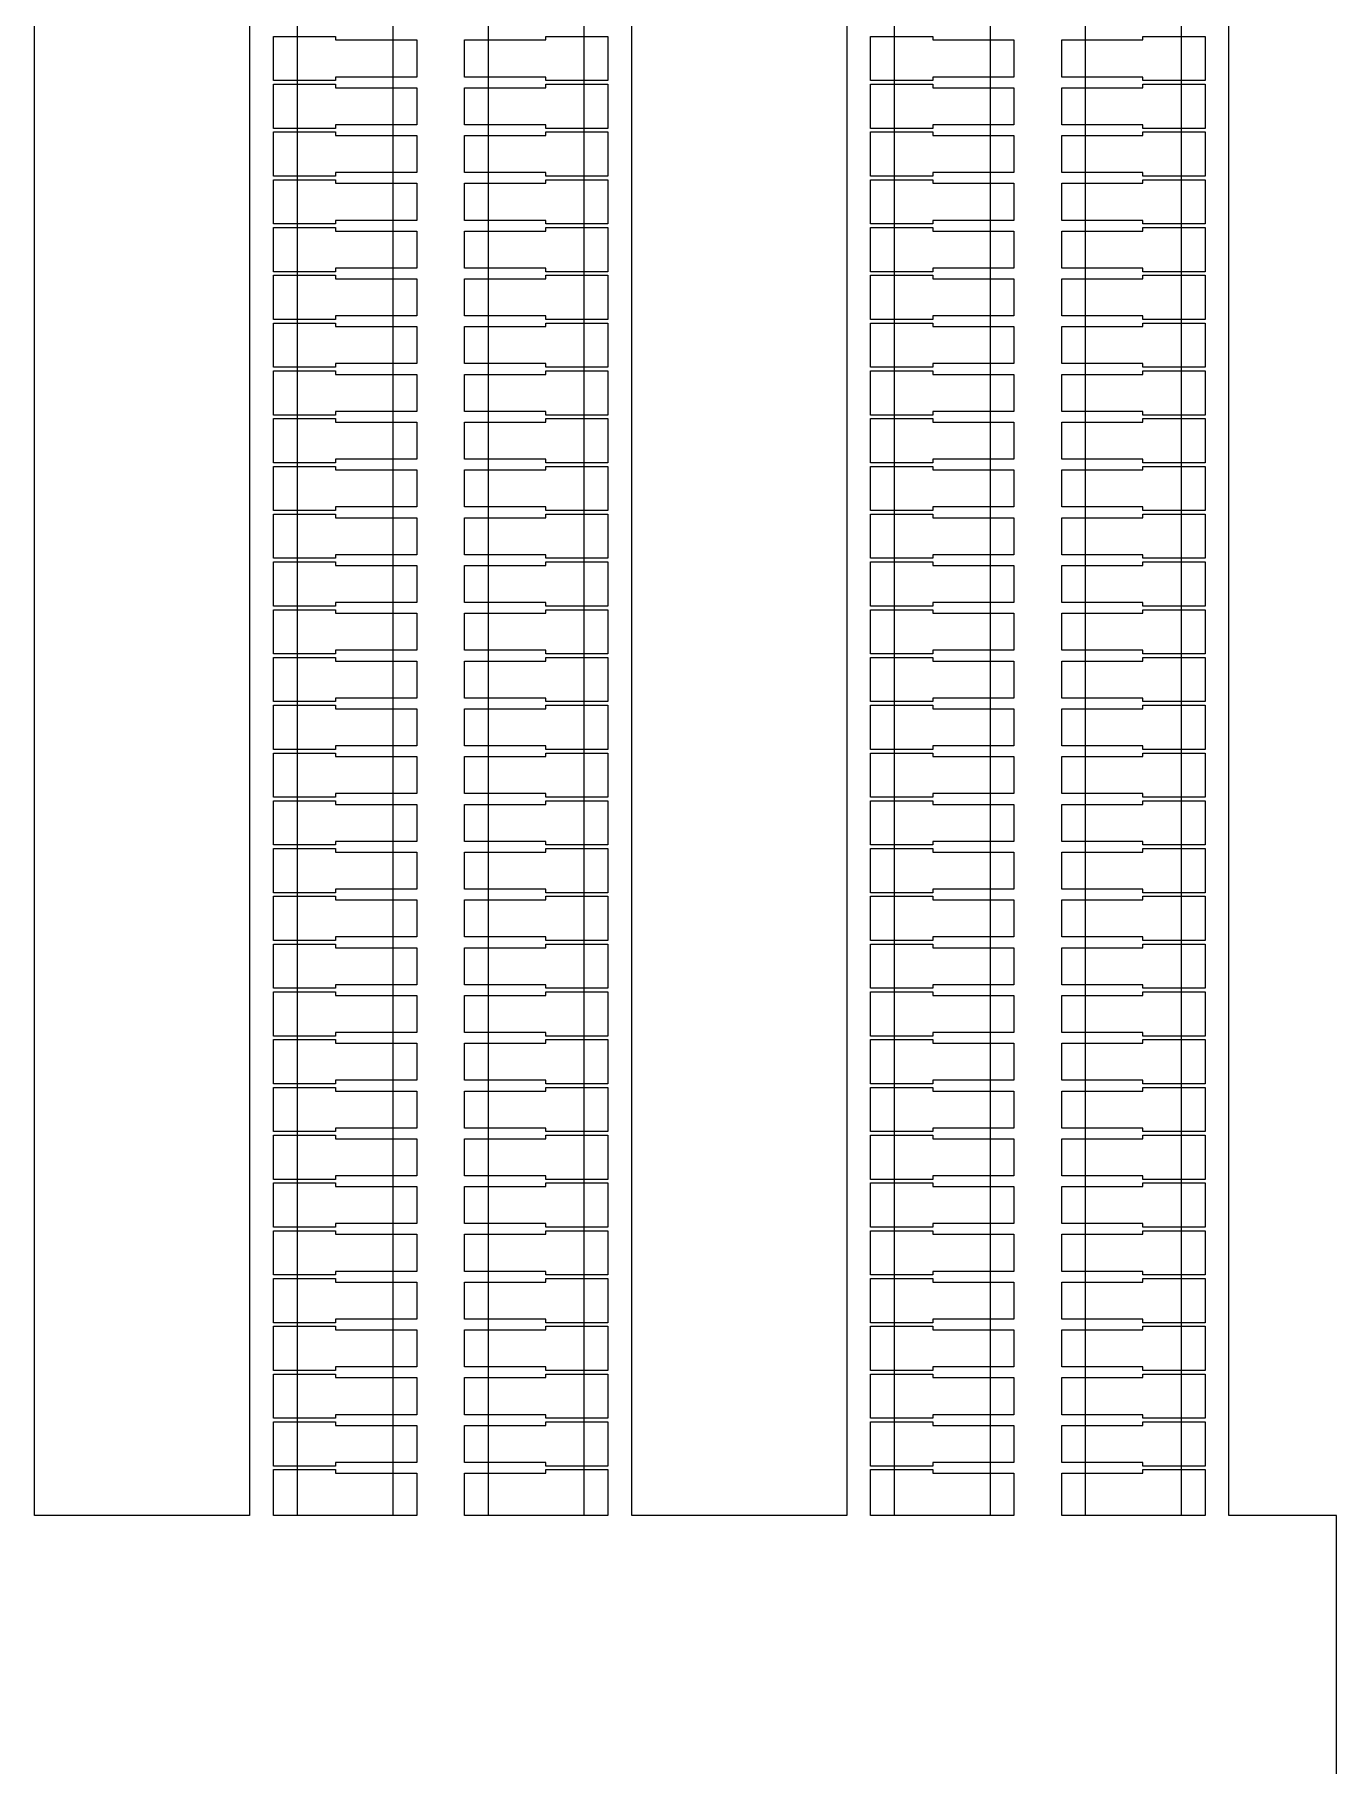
# Model space of a CAD drawing. Extents: x -38350 to 38650, y -35000 to 36000.
# Drawn here: x -2545 to -2000, y -1105 to -380 of the extents above; entities that cross this region are included whole.
import ezdxf

# ---------------------------------------------------------------- set-up
doc = ezdxf.new("R2010")
doc.units = 0
doc.header["$MEASUREMENT"] = 0
doc.layers.add('Layer1', color=10, linetype='Continuous')

msp = doc.modelspace()

# ---------------------------------------------------------------- linework, layer by layer
for p, q in [((-2545, -1000), (-2545, -19)), ((-2455, -19), (-2455, -1000)), ((-2295, -1000), (-2295, -19)), ((-2205, -19), (-2205, -1000)), ((-2045, -1000), (-2045, -19)), ((-2445, -399.25), (-2445, -380.75)), ((-2445, -380.75), (-2419, -380.75)), ((-2419, -380.75), (-2419, -382.25)), ((-2419, -382.25), (-2385, -382.25)), ((-2385, -382.25), (-2385, -397.75)), ((-2365, -397.75), (-2365, -382.25)), ((-2365, -382.25), (-2331, -382.25)), ((-2331, -382.25), (-2331, -380.75)), ((-2331, -380.75), (-2305, -380.75)), ((-2305, -380.75), (-2305, -399.25)), ((-2195, -399.25), (-2195, -380.75)), ((-2195, -380.75), (-2169, -380.75)), ((-2169, -380.75), (-2169, -382.25)), ((-2169, -382.25), (-2135, -382.25)), ((-2135, -382.25), (-2135, -397.75)), ((-2115, -397.75), (-2115, -382.25)), ((-2115, -382.25), (-2081, -382.25)), ((-2081, -382.25), (-2081, -380.75)), ((-2081, -380.75), (-2055, -380.75)), ((-2055, -380.75), (-2055, -399.25)), ((-2385, -397.75), (-2419, -397.75)), ((-2419, -397.75), (-2419, -399.25)), ((-2331, -397.75), (-2365, -397.75)), ((-2331, -399.25), (-2331, -397.75)), ((-2135, -397.75), (-2169, -397.75)), ((-2169, -397.75), (-2169, -399.25)), ((-2081, -397.75), (-2115, -397.75)), ((-2081, -399.25), (-2081, -397.75)), ((-2419, -399.25), (-2445, -399.25)), ((-2445, -419.25), (-2445, -400.75)), ((-2445, -400.75), (-2419, -400.75)), ((-2419, -400.75), (-2419, -402.25)), ((-2419, -402.25), (-2385, -402.25)), ((-2385, -402.25), (-2385, -417.75)), ((-2365, -417.75), (-2365, -402.25)), ((-2365, -402.25), (-2331, -402.25)), ((-2305, -399.25), (-2331, -399.25)), ((-2331, -402.25), (-2331, -400.75)), ((-2331, -400.75), (-2305, -400.75)), ((-2305, -400.75), (-2305, -419.25)), ((-2169, -399.25), (-2195, -399.25)), ((-2195, -419.25), (-2195, -400.75)), ((-2195, -400.75), (-2169, -400.75)), ((-2169, -400.75), (-2169, -402.25)), ((-2169, -402.25), (-2135, -402.25)), ((-2135, -402.25), (-2135, -417.75)), ((-2115, -417.75), (-2115, -402.25)), ((-2115, -402.25), (-2081, -402.25)), ((-2055, -399.25), (-2081, -399.25)), ((-2081, -402.25), (-2081, -400.75)), ((-2081, -400.75), (-2055, -400.75)), ((-2055, -400.75), (-2055, -419.25)), ((-2419, -419.25), (-2445, -419.25)), ((-2385, -417.75), (-2419, -417.75)), ((-2419, -417.75), (-2419, -419.25)), ((-2331, -417.75), (-2365, -417.75)), ((-2331, -419.25), (-2331, -417.75)), ((-2305, -419.25), (-2331, -419.25)), ((-2169, -419.25), (-2195, -419.25)), ((-2135, -417.75), (-2169, -417.75)), ((-2169, -417.75), (-2169, -419.25)), ((-2081, -417.75), (-2115, -417.75)), ((-2081, -419.25), (-2081, -417.75)), ((-2055, -419.25), (-2081, -419.25)), ((-2445, -439.25), (-2445, -420.75)), ((-2445, -420.75), (-2419, -420.75)), ((-2419, -420.75), (-2419, -422.25)), ((-2419, -422.25), (-2385, -422.25)), ((-2385, -422.25), (-2385, -437.75)), ((-2365, -437.75), (-2365, -422.25)), ((-2365, -422.25), (-2331, -422.25)), ((-2331, -422.25), (-2331, -420.75)), ((-2331, -420.75), (-2305, -420.75)), ((-2305, -420.75), (-2305, -439.25)), ((-2195, -439.25), (-2195, -420.75)), ((-2195, -420.75), (-2169, -420.75)), ((-2169, -420.75), (-2169, -422.25)), ((-2169, -422.25), (-2135, -422.25)), ((-2135, -422.25), (-2135, -437.75)), ((-2115, -437.75), (-2115, -422.25)), ((-2115, -422.25), (-2081, -422.25)), ((-2081, -422.25), (-2081, -420.75)), ((-2081, -420.75), (-2055, -420.75)), ((-2055, -420.75), (-2055, -439.25)), ((-2419, -439.25), (-2445, -439.25)), ((-2445, -459.25), (-2445, -440.75)), ((-2445, -440.75), (-2419, -440.75)), ((-2385, -437.75), (-2419, -437.75)), ((-2419, -437.75), (-2419, -439.25)), ((-2419, -440.75), (-2419, -442.25)), ((-2331, -437.75), (-2365, -437.75)), ((-2331, -439.25), (-2331, -437.75)), ((-2305, -439.25), (-2331, -439.25)), ((-2331, -442.25), (-2331, -440.75)), ((-2331, -440.75), (-2305, -440.75)), ((-2305, -440.75), (-2305, -459.25)), ((-2169, -439.25), (-2195, -439.25)), ((-2195, -459.25), (-2195, -440.75)), ((-2195, -440.75), (-2169, -440.75)), ((-2135, -437.75), (-2169, -437.75)), ((-2169, -437.75), (-2169, -439.25)), ((-2169, -440.75), (-2169, -442.25)), ((-2081, -437.75), (-2115, -437.75)), ((-2081, -439.25), (-2081, -437.75)), ((-2055, -439.25), (-2081, -439.25)), ((-2081, -442.25), (-2081, -440.75)), ((-2081, -440.75), (-2055, -440.75)), ((-2055, -440.75), (-2055, -459.25)), ((-2419, -442.25), (-2385, -442.25)), ((-2385, -442.25), (-2385, -457.75)), ((-2365, -457.75), (-2365, -442.25)), ((-2365, -442.25), (-2331, -442.25)), ((-2169, -442.25), (-2135, -442.25)), ((-2135, -442.25), (-2135, -457.75)), ((-2115, -457.75), (-2115, -442.25)), ((-2115, -442.25), (-2081, -442.25)), ((-2419, -459.25), (-2445, -459.25)), ((-2445, -479.25), (-2445, -460.75)), ((-2445, -460.75), (-2419, -460.75)), ((-2385, -457.75), (-2419, -457.75)), ((-2419, -457.75), (-2419, -459.25)), ((-2419, -460.75), (-2419, -462.25)), ((-2419, -462.25), (-2385, -462.25)), ((-2385, -462.25), (-2385, -477.75)), ((-2331, -457.75), (-2365, -457.75)), ((-2365, -477.75), (-2365, -462.25)), ((-2365, -462.25), (-2331, -462.25)), ((-2331, -459.25), (-2331, -457.75)), ((-2305, -459.25), (-2331, -459.25)), ((-2331, -462.25), (-2331, -460.75)), ((-2331, -460.75), (-2305, -460.75)), ((-2305, -460.75), (-2305, -479.25)), ((-2169, -459.25), (-2195, -459.25)), ((-2195, -479.25), (-2195, -460.75)), ((-2195, -460.75), (-2169, -460.75)), ((-2135, -457.75), (-2169, -457.75)), ((-2169, -457.75), (-2169, -459.25)), ((-2169, -460.75), (-2169, -462.25)), ((-2169, -462.25), (-2135, -462.25)), ((-2135, -462.25), (-2135, -477.75)), ((-2081, -457.75), (-2115, -457.75)), ((-2115, -477.75), (-2115, -462.25)), ((-2115, -462.25), (-2081, -462.25)), ((-2081, -459.25), (-2081, -457.75)), ((-2055, -459.25), (-2081, -459.25)), ((-2081, -462.25), (-2081, -460.75)), ((-2081, -460.75), (-2055, -460.75)), ((-2055, -460.75), (-2055, -479.25)), ((-2385, -477.75), (-2419, -477.75)), ((-2419, -477.75), (-2419, -479.25)), ((-2331, -477.75), (-2365, -477.75)), ((-2331, -479.25), (-2331, -477.75)), ((-2135, -477.75), (-2169, -477.75)), ((-2169, -477.75), (-2169, -479.25)), ((-2081, -477.75), (-2115, -477.75)), ((-2081, -479.25), (-2081, -477.75)), ((-2419, -479.25), (-2445, -479.25)), ((-2445, -499.25), (-2445, -480.75)), ((-2445, -480.75), (-2419, -480.75)), ((-2419, -480.75), (-2419, -482.25)), ((-2419, -482.25), (-2385, -482.25)), ((-2385, -482.25), (-2385, -497.75)), ((-2365, -497.75), (-2365, -482.25)), ((-2365, -482.25), (-2331, -482.25)), ((-2305, -479.25), (-2331, -479.25)), ((-2331, -482.25), (-2331, -480.75)), ((-2331, -480.75), (-2305, -480.75)), ((-2305, -480.75), (-2305, -499.25)), ((-2169, -479.25), (-2195, -479.25)), ((-2195, -499.25), (-2195, -480.75)), ((-2195, -480.75), (-2169, -480.75)), ((-2169, -480.75), (-2169, -482.25)), ((-2169, -482.25), (-2135, -482.25)), ((-2135, -482.25), (-2135, -497.75)), ((-2115, -497.75), (-2115, -482.25)), ((-2115, -482.25), (-2081, -482.25)), ((-2055, -479.25), (-2081, -479.25)), ((-2081, -482.25), (-2081, -480.75)), ((-2081, -480.75), (-2055, -480.75)), ((-2055, -480.75), (-2055, -499.25)), ((-2419, -499.25), (-2445, -499.25)), ((-2385, -497.75), (-2419, -497.75)), ((-2419, -497.75), (-2419, -499.25)), ((-2331, -497.75), (-2365, -497.75)), ((-2331, -499.25), (-2331, -497.75)), ((-2305, -499.25), (-2331, -499.25)), ((-2169, -499.25), (-2195, -499.25)), ((-2135, -497.75), (-2169, -497.75)), ((-2169, -497.75), (-2169, -499.25)), ((-2081, -497.75), (-2115, -497.75)), ((-2081, -499.25), (-2081, -497.75)), ((-2055, -499.25), (-2081, -499.25)), ((-2445, -519.25), (-2445, -500.75)), ((-2445, -500.75), (-2419, -500.75)), ((-2419, -500.75), (-2419, -502.25)), ((-2419, -502.25), (-2385, -502.25)), ((-2385, -502.25), (-2385, -517.75)), ((-2365, -517.75), (-2365, -502.25)), ((-2365, -502.25), (-2331, -502.25)), ((-2331, -502.25), (-2331, -500.75)), ((-2331, -500.75), (-2305, -500.75)), ((-2305, -500.75), (-2305, -519.25)), ((-2195, -519.25), (-2195, -500.75)), ((-2195, -500.75), (-2169, -500.75)), ((-2169, -500.75), (-2169, -502.25)), ((-2169, -502.25), (-2135, -502.25)), ((-2135, -502.25), (-2135, -517.75)), ((-2115, -517.75), (-2115, -502.25)), ((-2115, -502.25), (-2081, -502.25)), ((-2081, -502.25), (-2081, -500.75)), ((-2081, -500.75), (-2055, -500.75)), ((-2055, -500.75), (-2055, -519.25)), ((-2419, -519.25), (-2445, -519.25)), ((-2445, -539.25), (-2445, -520.75)), ((-2445, -520.75), (-2419, -520.75)), ((-2385, -517.75), (-2419, -517.75)), ((-2419, -517.75), (-2419, -519.25)), ((-2419, -520.75), (-2419, -522.25)), ((-2331, -517.75), (-2365, -517.75)), ((-2331, -519.25), (-2331, -517.75)), ((-2305, -519.25), (-2331, -519.25)), ((-2331, -522.25), (-2331, -520.75)), ((-2331, -520.75), (-2305, -520.75)), ((-2305, -520.75), (-2305, -539.25)), ((-2169, -519.25), (-2195, -519.25)), ((-2195, -539.25), (-2195, -520.75)), ((-2195, -520.75), (-2169, -520.75)), ((-2135, -517.75), (-2169, -517.75)), ((-2169, -517.75), (-2169, -519.25)), ((-2169, -520.75), (-2169, -522.25)), ((-2081, -517.75), (-2115, -517.75)), ((-2081, -519.25), (-2081, -517.75)), ((-2055, -519.25), (-2081, -519.25)), ((-2081, -522.25), (-2081, -520.75)), ((-2081, -520.75), (-2055, -520.75)), ((-2055, -520.75), (-2055, -539.25)), ((-2419, -522.25), (-2385, -522.25)), ((-2385, -522.25), (-2385, -537.75)), ((-2365, -537.75), (-2365, -522.25)), ((-2365, -522.25), (-2331, -522.25)), ((-2169, -522.25), (-2135, -522.25)), ((-2135, -522.25), (-2135, -537.75)), ((-2115, -537.75), (-2115, -522.25)), ((-2115, -522.25), (-2081, -522.25)), ((-2419, -539.25), (-2445, -539.25)), ((-2445, -559.25), (-2445, -540.75)), ((-2445, -540.75), (-2419, -540.75)), ((-2385, -537.75), (-2419, -537.75)), ((-2419, -537.75), (-2419, -539.25)), ((-2419, -540.75), (-2419, -542.25)), ((-2419, -542.25), (-2385, -542.25)), ((-2385, -542.25), (-2385, -557.75)), ((-2331, -537.75), (-2365, -537.75)), ((-2365, -557.75), (-2365, -542.25)), ((-2365, -542.25), (-2331, -542.25)), ((-2331, -539.25), (-2331, -537.75)), ((-2305, -539.25), (-2331, -539.25)), ((-2331, -542.25), (-2331, -540.75)), ((-2331, -540.75), (-2305, -540.75)), ((-2305, -540.75), (-2305, -559.25)), ((-2169, -539.25), (-2195, -539.25)), ((-2195, -559.25), (-2195, -540.75)), ((-2195, -540.75), (-2169, -540.75)), ((-2135, -537.75), (-2169, -537.75)), ((-2169, -537.75), (-2169, -539.25)), ((-2169, -540.75), (-2169, -542.25)), ((-2169, -542.25), (-2135, -542.25)), ((-2135, -542.25), (-2135, -557.75)), ((-2081, -537.75), (-2115, -537.75)), ((-2115, -557.75), (-2115, -542.25)), ((-2115, -542.25), (-2081, -542.25)), ((-2081, -539.25), (-2081, -537.75)), ((-2055, -539.25), (-2081, -539.25)), ((-2081, -542.25), (-2081, -540.75)), ((-2081, -540.75), (-2055, -540.75)), ((-2055, -540.75), (-2055, -559.25)), ((-2385, -557.75), (-2419, -557.75)), ((-2419, -557.75), (-2419, -559.25)), ((-2331, -557.75), (-2365, -557.75)), ((-2331, -559.25), (-2331, -557.75)), ((-2135, -557.75), (-2169, -557.75)), ((-2169, -557.75), (-2169, -559.25)), ((-2081, -557.75), (-2115, -557.75)), ((-2081, -559.25), (-2081, -557.75)), ((-2419, -559.25), (-2445, -559.25)), ((-2445, -579.25), (-2445, -560.75)), ((-2445, -560.75), (-2419, -560.75)), ((-2419, -560.75), (-2419, -562.25)), ((-2419, -562.25), (-2385, -562.25)), ((-2385, -562.25), (-2385, -577.75)), ((-2365, -577.75), (-2365, -562.25)), ((-2365, -562.25), (-2331, -562.25)), ((-2305, -559.25), (-2331, -559.25)), ((-2331, -562.25), (-2331, -560.75)), ((-2331, -560.75), (-2305, -560.75)), ((-2305, -560.75), (-2305, -579.25)), ((-2169, -559.25), (-2195, -559.25)), ((-2195, -579.25), (-2195, -560.75)), ((-2195, -560.75), (-2169, -560.75)), ((-2169, -560.75), (-2169, -562.25)), ((-2169, -562.25), (-2135, -562.25)), ((-2135, -562.25), (-2135, -577.75)), ((-2115, -577.75), (-2115, -562.25)), ((-2115, -562.25), (-2081, -562.25)), ((-2055, -559.25), (-2081, -559.25)), ((-2081, -562.25), (-2081, -560.75)), ((-2081, -560.75), (-2055, -560.75)), ((-2055, -560.75), (-2055, -579.25)), ((-2419, -579.25), (-2445, -579.25)), ((-2385, -577.75), (-2419, -577.75)), ((-2419, -577.75), (-2419, -579.25)), ((-2331, -577.75), (-2365, -577.75)), ((-2331, -579.25), (-2331, -577.75)), ((-2305, -579.25), (-2331, -579.25)), ((-2169, -579.25), (-2195, -579.25)), ((-2135, -577.75), (-2169, -577.75)), ((-2169, -577.75), (-2169, -579.25)), ((-2081, -577.75), (-2115, -577.75)), ((-2081, -579.25), (-2081, -577.75)), ((-2055, -579.25), (-2081, -579.25)), ((-2445, -599.25), (-2445, -580.75)), ((-2445, -580.75), (-2419, -580.75)), ((-2419, -580.75), (-2419, -582.25)), ((-2419, -582.25), (-2385, -582.25)), ((-2385, -582.25), (-2385, -597.75)), ((-2365, -597.75), (-2365, -582.25)), ((-2365, -582.25), (-2331, -582.25)), ((-2331, -582.25), (-2331, -580.75)), ((-2331, -580.75), (-2305, -580.75)), ((-2305, -580.75), (-2305, -599.25)), ((-2195, -599.25), (-2195, -580.75)), ((-2195, -580.75), (-2169, -580.75)), ((-2169, -580.75), (-2169, -582.25)), ((-2169, -582.25), (-2135, -582.25)), ((-2135, -582.25), (-2135, -597.75)), ((-2115, -597.75), (-2115, -582.25)), ((-2115, -582.25), (-2081, -582.25)), ((-2081, -582.25), (-2081, -580.75)), ((-2081, -580.75), (-2055, -580.75)), ((-2055, -580.75), (-2055, -599.25)), ((-2419, -599.25), (-2445, -599.25)), ((-2445, -619.25), (-2445, -600.75)), ((-2445, -600.75), (-2419, -600.75)), ((-2385, -597.75), (-2419, -597.75)), ((-2419, -597.75), (-2419, -599.25)), ((-2419, -600.75), (-2419, -602.25)), ((-2331, -597.75), (-2365, -597.75)), ((-2331, -599.25), (-2331, -597.75)), ((-2305, -599.25), (-2331, -599.25)), ((-2331, -602.25), (-2331, -600.75)), ((-2331, -600.75), (-2305, -600.75)), ((-2305, -600.75), (-2305, -619.25)), ((-2169, -599.25), (-2195, -599.25)), ((-2195, -619.25), (-2195, -600.75)), ((-2195, -600.75), (-2169, -600.75)), ((-2135, -597.75), (-2169, -597.75)), ((-2169, -597.75), (-2169, -599.25)), ((-2169, -600.75), (-2169, -602.25)), ((-2081, -597.75), (-2115, -597.75)), ((-2081, -599.25), (-2081, -597.75)), ((-2055, -599.25), (-2081, -599.25)), ((-2081, -602.25), (-2081, -600.75)), ((-2081, -600.75), (-2055, -600.75)), ((-2055, -600.75), (-2055, -619.25)), ((-2419, -602.25), (-2385, -602.25)), ((-2385, -602.25), (-2385, -617.75)), ((-2365, -617.75), (-2365, -602.25)), ((-2365, -602.25), (-2331, -602.25)), ((-2169, -602.25), (-2135, -602.25)), ((-2135, -602.25), (-2135, -617.75)), ((-2115, -617.75), (-2115, -602.25)), ((-2115, -602.25), (-2081, -602.25)), ((-2419, -619.25), (-2445, -619.25)), ((-2445, -639.25), (-2445, -620.75)), ((-2445, -620.75), (-2419, -620.75)), ((-2385, -617.75), (-2419, -617.75)), ((-2419, -617.75), (-2419, -619.25)), ((-2419, -620.75), (-2419, -622.25)), ((-2419, -622.25), (-2385, -622.25)), ((-2385, -622.25), (-2385, -637.75)), ((-2331, -617.75), (-2365, -617.75)), ((-2365, -637.75), (-2365, -622.25)), ((-2365, -622.25), (-2331, -622.25)), ((-2331, -619.25), (-2331, -617.75)), ((-2305, -619.25), (-2331, -619.25)), ((-2331, -622.25), (-2331, -620.75)), ((-2331, -620.75), (-2305, -620.75)), ((-2305, -620.75), (-2305, -639.25)), ((-2169, -619.25), (-2195, -619.25)), ((-2195, -639.25), (-2195, -620.75)), ((-2195, -620.75), (-2169, -620.75)), ((-2135, -617.75), (-2169, -617.75)), ((-2169, -617.75), (-2169, -619.25)), ((-2169, -620.75), (-2169, -622.25)), ((-2169, -622.25), (-2135, -622.25)), ((-2135, -622.25), (-2135, -637.75)), ((-2081, -617.75), (-2115, -617.75)), ((-2115, -637.75), (-2115, -622.25)), ((-2115, -622.25), (-2081, -622.25)), ((-2081, -619.25), (-2081, -617.75)), ((-2055, -619.25), (-2081, -619.25)), ((-2081, -622.25), (-2081, -620.75)), ((-2081, -620.75), (-2055, -620.75)), ((-2055, -620.75), (-2055, -639.25)), ((-2419, -639.25), (-2445, -639.25)), ((-2445, -659.25), (-2445, -640.75)), ((-2445, -640.75), (-2419, -640.75)), ((-2385, -637.75), (-2419, -637.75)), ((-2419, -637.75), (-2419, -639.25)), ((-2419, -640.75), (-2419, -642.25)), ((-2419, -642.25), (-2385, -642.25)), ((-2385, -642.25), (-2385, -657.75)), ((-2331, -637.75), (-2365, -637.75)), ((-2365, -657.75), (-2365, -642.25)), ((-2365, -642.25), (-2331, -642.25)), ((-2331, -639.25), (-2331, -637.75)), ((-2305, -639.25), (-2331, -639.25)), ((-2331, -642.25), (-2331, -640.75)), ((-2331, -640.75), (-2305, -640.75)), ((-2305, -640.75), (-2305, -659.25)), ((-2169, -639.25), (-2195, -639.25)), ((-2195, -659.25), (-2195, -640.75)), ((-2195, -640.75), (-2169, -640.75)), ((-2135, -637.75), (-2169, -637.75)), ((-2169, -637.75), (-2169, -639.25)), ((-2169, -640.75), (-2169, -642.25)), ((-2169, -642.25), (-2135, -642.25)), ((-2135, -642.25), (-2135, -657.75)), ((-2081, -637.75), (-2115, -637.75)), ((-2115, -657.75), (-2115, -642.25)), ((-2115, -642.25), (-2081, -642.25)), ((-2081, -639.25), (-2081, -637.75)), ((-2055, -639.25), (-2081, -639.25)), ((-2081, -642.25), (-2081, -640.75)), ((-2081, -640.75), (-2055, -640.75)), ((-2055, -640.75), (-2055, -659.25)), ((-2419, -659.25), (-2445, -659.25)), ((-2385, -657.75), (-2419, -657.75)), ((-2419, -657.75), (-2419, -659.25)), ((-2331, -657.75), (-2365, -657.75)), ((-2331, -659.25), (-2331, -657.75)), ((-2305, -659.25), (-2331, -659.25)), ((-2169, -659.25), (-2195, -659.25)), ((-2135, -657.75), (-2169, -657.75)), ((-2169, -657.75), (-2169, -659.25)), ((-2081, -657.75), (-2115, -657.75)), ((-2081, -659.25), (-2081, -657.75)), ((-2055, -659.25), (-2081, -659.25)), ((-2445, -679.25), (-2445, -660.75)), ((-2445, -660.75), (-2419, -660.75)), ((-2419, -660.75), (-2419, -662.25)), ((-2419, -662.25), (-2385, -662.25)), ((-2385, -662.25), (-2385, -677.75)), ((-2365, -677.75), (-2365, -662.25)), ((-2365, -662.25), (-2331, -662.25)), ((-2331, -662.25), (-2331, -660.75)), ((-2331, -660.75), (-2305, -660.75)), ((-2305, -660.75), (-2305, -679.25)), ((-2195, -679.25), (-2195, -660.75)), ((-2195, -660.75), (-2169, -660.75)), ((-2169, -660.75), (-2169, -662.25)), ((-2169, -662.25), (-2135, -662.25)), ((-2135, -662.25), (-2135, -677.75)), ((-2115, -677.75), (-2115, -662.25)), ((-2115, -662.25), (-2081, -662.25)), ((-2081, -662.25), (-2081, -660.75)), ((-2081, -660.75), (-2055, -660.75)), ((-2055, -660.75), (-2055, -679.25)), ((-2419, -679.25), (-2445, -679.25)), ((-2445, -699.25), (-2445, -680.75)), ((-2445, -680.75), (-2419, -680.75)), ((-2385, -677.75), (-2419, -677.75)), ((-2419, -677.75), (-2419, -679.25)), ((-2419, -680.75), (-2419, -682.25)), ((-2331, -677.75), (-2365, -677.75)), ((-2331, -679.25), (-2331, -677.75)), ((-2305, -679.25), (-2331, -679.25)), ((-2331, -682.25), (-2331, -680.75)), ((-2331, -680.75), (-2305, -680.75)), ((-2305, -680.75), (-2305, -699.25)), ((-2169, -679.25), (-2195, -679.25)), ((-2195, -699.25), (-2195, -680.75)), ((-2195, -680.75), (-2169, -680.75)), ((-2135, -677.75), (-2169, -677.75)), ((-2169, -677.75), (-2169, -679.25)), ((-2169, -680.75), (-2169, -682.25)), ((-2081, -677.75), (-2115, -677.75)), ((-2081, -679.25), (-2081, -677.75)), ((-2055, -679.25), (-2081, -679.25)), ((-2081, -682.25), (-2081, -680.75)), ((-2081, -680.75), (-2055, -680.75)), ((-2055, -680.75), (-2055, -699.25)), ((-2419, -682.25), (-2385, -682.25)), ((-2385, -682.25), (-2385, -697.75)), ((-2365, -697.75), (-2365, -682.25)), ((-2365, -682.25), (-2331, -682.25)), ((-2169, -682.25), (-2135, -682.25)), ((-2135, -682.25), (-2135, -697.75)), ((-2115, -697.75), (-2115, -682.25)), ((-2115, -682.25), (-2081, -682.25)), ((-2419, -699.25), (-2445, -699.25)), ((-2445, -719.25), (-2445, -700.75)), ((-2445, -700.75), (-2419, -700.75)), ((-2385, -697.75), (-2419, -697.75)), ((-2419, -697.75), (-2419, -699.25)), ((-2419, -700.75), (-2419, -702.25)), ((-2419, -702.25), (-2385, -702.25)), ((-2385, -702.25), (-2385, -717.75)), ((-2331, -697.75), (-2365, -697.75)), ((-2365, -717.75), (-2365, -702.25)), ((-2365, -702.25), (-2331, -702.25)), ((-2331, -699.25), (-2331, -697.75)), ((-2305, -699.25), (-2331, -699.25)), ((-2331, -702.25), (-2331, -700.75)), ((-2331, -700.75), (-2305, -700.75)), ((-2305, -700.75), (-2305, -719.25)), ((-2169, -699.25), (-2195, -699.25)), ((-2195, -719.25), (-2195, -700.75)), ((-2195, -700.75), (-2169, -700.75)), ((-2135, -697.75), (-2169, -697.75)), ((-2169, -697.75), (-2169, -699.25)), ((-2169, -700.75), (-2169, -702.25)), ((-2169, -702.25), (-2135, -702.25)), ((-2135, -702.25), (-2135, -717.75)), ((-2081, -697.75), (-2115, -697.75)), ((-2115, -717.75), (-2115, -702.25)), ((-2115, -702.25), (-2081, -702.25)), ((-2081, -699.25), (-2081, -697.75)), ((-2055, -699.25), (-2081, -699.25)), ((-2081, -702.25), (-2081, -700.75)), ((-2081, -700.75), (-2055, -700.75)), ((-2055, -700.75), (-2055, -719.25)), ((-2419, -719.25), (-2445, -719.25)), ((-2445, -739.25), (-2445, -720.75)), ((-2445, -720.75), (-2419, -720.75)), ((-2385, -717.75), (-2419, -717.75)), ((-2419, -717.75), (-2419, -719.25)), ((-2419, -720.75), (-2419, -722.25)), ((-2419, -722.25), (-2385, -722.25)), ((-2385, -722.25), (-2385, -737.75)), ((-2331, -717.75), (-2365, -717.75)), ((-2365, -737.75), (-2365, -722.25)), ((-2365, -722.25), (-2331, -722.25)), ((-2331, -719.25), (-2331, -717.75)), ((-2305, -719.25), (-2331, -719.25)), ((-2331, -722.25), (-2331, -720.75)), ((-2331, -720.75), (-2305, -720.75)), ((-2305, -720.75), (-2305, -739.25)), ((-2169, -719.25), (-2195, -719.25)), ((-2195, -739.25), (-2195, -720.75)), ((-2195, -720.75), (-2169, -720.75)), ((-2135, -717.75), (-2169, -717.75)), ((-2169, -717.75), (-2169, -719.25)), ((-2169, -720.75), (-2169, -722.25)), ((-2169, -722.25), (-2135, -722.25)), ((-2135, -722.25), (-2135, -737.75)), ((-2081, -717.75), (-2115, -717.75)), ((-2115, -737.75), (-2115, -722.25)), ((-2115, -722.25), (-2081, -722.25)), ((-2081, -719.25), (-2081, -717.75)), ((-2055, -719.25), (-2081, -719.25)), ((-2081, -722.25), (-2081, -720.75)), ((-2081, -720.75), (-2055, -720.75)), ((-2055, -720.75), (-2055, -739.25)), ((-2385, -737.75), (-2419, -737.75)), ((-2419, -737.75), (-2419, -739.25)), ((-2331, -737.75), (-2365, -737.75)), ((-2331, -739.25), (-2331, -737.75)), ((-2135, -737.75), (-2169, -737.75)), ((-2169, -737.75), (-2169, -739.25)), ((-2081, -737.75), (-2115, -737.75)), ((-2081, -739.25), (-2081, -737.75)), ((-2419, -739.25), (-2445, -739.25)), ((-2445, -759.25), (-2445, -740.75)), ((-2445, -740.75), (-2419, -740.75)), ((-2419, -740.75), (-2419, -742.25)), ((-2419, -742.25), (-2385, -742.25)), ((-2385, -742.25), (-2385, -757.75)), ((-2365, -757.75), (-2365, -742.25)), ((-2365, -742.25), (-2331, -742.25)), ((-2305, -739.25), (-2331, -739.25)), ((-2331, -742.25), (-2331, -740.75)), ((-2331, -740.75), (-2305, -740.75)), ((-2305, -740.75), (-2305, -759.25)), ((-2169, -739.25), (-2195, -739.25)), ((-2195, -759.25), (-2195, -740.75)), ((-2195, -740.75), (-2169, -740.75)), ((-2169, -740.75), (-2169, -742.25)), ((-2169, -742.25), (-2135, -742.25)), ((-2135, -742.25), (-2135, -757.75)), ((-2115, -757.75), (-2115, -742.25)), ((-2115, -742.25), (-2081, -742.25)), ((-2055, -739.25), (-2081, -739.25)), ((-2081, -742.25), (-2081, -740.75)), ((-2081, -740.75), (-2055, -740.75)), ((-2055, -740.75), (-2055, -759.25)), ((-2419, -759.25), (-2445, -759.25)), ((-2445, -779.25), (-2445, -760.75)), ((-2445, -760.75), (-2419, -760.75)), ((-2385, -757.75), (-2419, -757.75)), ((-2419, -757.75), (-2419, -759.25)), ((-2419, -760.75), (-2419, -762.25)), ((-2331, -757.75), (-2365, -757.75)), ((-2331, -759.25), (-2331, -757.75)), ((-2305, -759.25), (-2331, -759.25)), ((-2331, -762.25), (-2331, -760.75)), ((-2331, -760.75), (-2305, -760.75)), ((-2305, -760.75), (-2305, -779.25)), ((-2169, -759.25), (-2195, -759.25)), ((-2195, -779.25), (-2195, -760.75)), ((-2195, -760.75), (-2169, -760.75)), ((-2135, -757.75), (-2169, -757.75)), ((-2169, -757.75), (-2169, -759.25)), ((-2169, -760.75), (-2169, -762.25)), ((-2081, -757.75), (-2115, -757.75)), ((-2081, -759.25), (-2081, -757.75)), ((-2055, -759.25), (-2081, -759.25)), ((-2081, -762.25), (-2081, -760.75)), ((-2081, -760.75), (-2055, -760.75)), ((-2055, -760.75), (-2055, -779.25)), ((-2419, -762.25), (-2385, -762.25)), ((-2385, -762.25), (-2385, -777.75)), ((-2365, -777.75), (-2365, -762.25)), ((-2365, -762.25), (-2331, -762.25)), ((-2169, -762.25), (-2135, -762.25)), ((-2135, -762.25), (-2135, -777.75)), ((-2115, -777.75), (-2115, -762.25)), ((-2115, -762.25), (-2081, -762.25)), ((-2419, -779.25), (-2445, -779.25)), ((-2445, -799.25), (-2445, -780.75)), ((-2445, -780.75), (-2419, -780.75)), ((-2385, -777.75), (-2419, -777.75)), ((-2419, -777.75), (-2419, -779.25)), ((-2419, -780.75), (-2419, -782.25)), ((-2419, -782.25), (-2385, -782.25)), ((-2385, -782.25), (-2385, -797.75)), ((-2331, -777.75), (-2365, -777.75)), ((-2365, -797.75), (-2365, -782.25)), ((-2365, -782.25), (-2331, -782.25)), ((-2331, -779.25), (-2331, -777.75)), ((-2305, -779.25), (-2331, -779.25)), ((-2331, -782.25), (-2331, -780.75)), ((-2331, -780.75), (-2305, -780.75)), ((-2305, -780.75), (-2305, -799.25)), ((-2169, -779.25), (-2195, -779.25)), ((-2195, -799.25), (-2195, -780.75)), ((-2195, -780.75), (-2169, -780.75)), ((-2135, -777.75), (-2169, -777.75)), ((-2169, -777.75), (-2169, -779.25)), ((-2169, -780.75), (-2169, -782.25)), ((-2169, -782.25), (-2135, -782.25)), ((-2135, -782.25), (-2135, -797.75)), ((-2081, -777.75), (-2115, -777.75)), ((-2115, -797.75), (-2115, -782.25)), ((-2115, -782.25), (-2081, -782.25)), ((-2081, -779.25), (-2081, -777.75)), ((-2055, -779.25), (-2081, -779.25)), ((-2081, -782.25), (-2081, -780.75)), ((-2081, -780.75), (-2055, -780.75)), ((-2055, -780.75), (-2055, -799.25)), ((-2419, -799.25), (-2445, -799.25)), ((-2445, -819.25), (-2445, -800.75)), ((-2445, -800.75), (-2419, -800.75)), ((-2385, -797.75), (-2419, -797.75)), ((-2419, -797.75), (-2419, -799.25)), ((-2419, -800.75), (-2419, -802.25)), ((-2419, -802.25), (-2385, -802.25)), ((-2385, -802.25), (-2385, -817.75)), ((-2331, -797.75), (-2365, -797.75)), ((-2365, -817.75), (-2365, -802.25)), ((-2365, -802.25), (-2331, -802.25)), ((-2331, -799.25), (-2331, -797.75)), ((-2305, -799.25), (-2331, -799.25)), ((-2331, -802.25), (-2331, -800.75)), ((-2331, -800.75), (-2305, -800.75)), ((-2305, -800.75), (-2305, -819.25)), ((-2169, -799.25), (-2195, -799.25)), ((-2195, -819.25), (-2195, -800.75)), ((-2195, -800.75), (-2169, -800.75)), ((-2135, -797.75), (-2169, -797.75)), ((-2169, -797.75), (-2169, -799.25)), ((-2169, -800.75), (-2169, -802.25)), ((-2169, -802.25), (-2135, -802.25)), ((-2135, -802.25), (-2135, -817.75)), ((-2081, -797.75), (-2115, -797.75)), ((-2115, -817.75), (-2115, -802.25)), ((-2115, -802.25), (-2081, -802.25)), ((-2081, -799.25), (-2081, -797.75)), ((-2055, -799.25), (-2081, -799.25)), ((-2081, -802.25), (-2081, -800.75)), ((-2081, -800.75), (-2055, -800.75)), ((-2055, -800.75), (-2055, -819.25)), ((-2385, -817.75), (-2419, -817.75)), ((-2419, -817.75), (-2419, -819.25)), ((-2331, -817.75), (-2365, -817.75)), ((-2331, -819.25), (-2331, -817.75)), ((-2135, -817.75), (-2169, -817.75)), ((-2169, -817.75), (-2169, -819.25)), ((-2081, -817.75), (-2115, -817.75)), ((-2081, -819.25), (-2081, -817.75)), ((-2419, -819.25), (-2445, -819.25)), ((-2445, -839.25), (-2445, -820.75)), ((-2445, -820.75), (-2419, -820.75)), ((-2419, -820.75), (-2419, -822.25)), ((-2419, -822.25), (-2385, -822.25)), ((-2385, -822.25), (-2385, -837.75)), ((-2365, -837.75), (-2365, -822.25)), ((-2365, -822.25), (-2331, -822.25)), ((-2305, -819.25), (-2331, -819.25)), ((-2331, -822.25), (-2331, -820.75)), ((-2331, -820.75), (-2305, -820.75)), ((-2305, -820.75), (-2305, -839.25)), ((-2169, -819.25), (-2195, -819.25)), ((-2195, -839.25), (-2195, -820.75)), ((-2195, -820.75), (-2169, -820.75)), ((-2169, -820.75), (-2169, -822.25)), ((-2169, -822.25), (-2135, -822.25)), ((-2135, -822.25), (-2135, -837.75)), ((-2115, -837.75), (-2115, -822.25)), ((-2115, -822.25), (-2081, -822.25)), ((-2055, -819.25), (-2081, -819.25)), ((-2081, -822.25), (-2081, -820.75)), ((-2081, -820.75), (-2055, -820.75)), ((-2055, -820.75), (-2055, -839.25)), ((-2419, -839.25), (-2445, -839.25)), ((-2385, -837.75), (-2419, -837.75)), ((-2419, -837.75), (-2419, -839.25)), ((-2331, -837.75), (-2365, -837.75)), ((-2331, -839.25), (-2331, -837.75)), ((-2305, -839.25), (-2331, -839.25)), ((-2169, -839.25), (-2195, -839.25)), ((-2135, -837.75), (-2169, -837.75)), ((-2169, -837.75), (-2169, -839.25)), ((-2081, -837.75), (-2115, -837.75)), ((-2081, -839.25), (-2081, -837.75)), ((-2055, -839.25), (-2081, -839.25)), ((-2445, -859.25), (-2445, -840.75)), ((-2445, -840.75), (-2419, -840.75)), ((-2419, -840.75), (-2419, -842.25)), ((-2419, -842.25), (-2385, -842.25)), ((-2385, -842.25), (-2385, -857.75)), ((-2365, -857.75), (-2365, -842.25)), ((-2365, -842.25), (-2331, -842.25)), ((-2331, -842.25), (-2331, -840.75)), ((-2331, -840.75), (-2305, -840.75)), ((-2305, -840.75), (-2305, -859.25)), ((-2195, -859.25), (-2195, -840.75)), ((-2195, -840.75), (-2169, -840.75)), ((-2169, -840.75), (-2169, -842.25)), ((-2169, -842.25), (-2135, -842.25)), ((-2135, -842.25), (-2135, -857.75)), ((-2115, -857.75), (-2115, -842.25)), ((-2115, -842.25), (-2081, -842.25)), ((-2081, -842.25), (-2081, -840.75)), ((-2081, -840.75), (-2055, -840.75)), ((-2055, -840.75), (-2055, -859.25)), ((-2419, -859.25), (-2445, -859.25)), ((-2445, -879.25), (-2445, -860.75)), ((-2445, -860.75), (-2419, -860.75)), ((-2385, -857.75), (-2419, -857.75)), ((-2419, -857.75), (-2419, -859.25)), ((-2419, -860.75), (-2419, -862.25)), ((-2331, -857.75), (-2365, -857.75)), ((-2331, -859.25), (-2331, -857.75)), ((-2305, -859.25), (-2331, -859.25)), ((-2331, -862.25), (-2331, -860.75)), ((-2331, -860.75), (-2305, -860.75)), ((-2305, -860.75), (-2305, -879.25)), ((-2169, -859.25), (-2195, -859.25)), ((-2195, -879.25), (-2195, -860.75)), ((-2195, -860.75), (-2169, -860.75)), ((-2135, -857.75), (-2169, -857.75)), ((-2169, -857.75), (-2169, -859.25)), ((-2169, -860.75), (-2169, -862.25)), ((-2081, -857.75), (-2115, -857.75)), ((-2081, -859.25), (-2081, -857.75)), ((-2055, -859.25), (-2081, -859.25)), ((-2081, -862.25), (-2081, -860.75)), ((-2081, -860.75), (-2055, -860.75)), ((-2055, -860.75), (-2055, -879.25)), ((-2419, -862.25), (-2385, -862.25)), ((-2385, -862.25), (-2385, -877.75)), ((-2365, -877.75), (-2365, -862.25)), ((-2365, -862.25), (-2331, -862.25)), ((-2169, -862.25), (-2135, -862.25)), ((-2135, -862.25), (-2135, -877.75)), ((-2115, -877.75), (-2115, -862.25)), ((-2115, -862.25), (-2081, -862.25)), ((-2419, -879.25), (-2445, -879.25)), ((-2445, -899.25), (-2445, -880.75)), ((-2445, -880.75), (-2419, -880.75)), ((-2385, -877.75), (-2419, -877.75)), ((-2419, -877.75), (-2419, -879.25)), ((-2419, -880.75), (-2419, -882.25)), ((-2419, -882.25), (-2385, -882.25)), ((-2385, -882.25), (-2385, -897.75)), ((-2331, -877.75), (-2365, -877.75)), ((-2365, -897.75), (-2365, -882.25)), ((-2365, -882.25), (-2331, -882.25)), ((-2331, -879.25), (-2331, -877.75)), ((-2305, -879.25), (-2331, -879.25)), ((-2331, -882.25), (-2331, -880.75)), ((-2331, -880.75), (-2305, -880.75)), ((-2305, -880.75), (-2305, -899.25)), ((-2169, -879.25), (-2195, -879.25)), ((-2195, -899.25), (-2195, -880.75)), ((-2195, -880.75), (-2169, -880.75)), ((-2135, -877.75), (-2169, -877.75)), ((-2169, -877.75), (-2169, -879.25)), ((-2169, -880.75), (-2169, -882.25)), ((-2169, -882.25), (-2135, -882.25)), ((-2135, -882.25), (-2135, -897.75)), ((-2081, -877.75), (-2115, -877.75)), ((-2115, -897.75), (-2115, -882.25)), ((-2115, -882.25), (-2081, -882.25)), ((-2081, -879.25), (-2081, -877.75)), ((-2055, -879.25), (-2081, -879.25)), ((-2081, -882.25), (-2081, -880.75)), ((-2081, -880.75), (-2055, -880.75)), ((-2055, -880.75), (-2055, -899.25)), ((-2385, -897.75), (-2419, -897.75)), ((-2419, -897.75), (-2419, -899.25)), ((-2331, -897.75), (-2365, -897.75)), ((-2331, -899.25), (-2331, -897.75)), ((-2135, -897.75), (-2169, -897.75)), ((-2169, -897.75), (-2169, -899.25)), ((-2081, -897.75), (-2115, -897.75)), ((-2081, -899.25), (-2081, -897.75)), ((-2419, -899.25), (-2445, -899.25)), ((-2445, -919.25), (-2445, -900.75)), ((-2445, -900.75), (-2419, -900.75)), ((-2419, -900.75), (-2419, -902.25)), ((-2419, -902.25), (-2385, -902.25)), ((-2385, -902.25), (-2385, -917.75)), ((-2365, -917.75), (-2365, -902.25)), ((-2365, -902.25), (-2331, -902.25)), ((-2305, -899.25), (-2331, -899.25)), ((-2331, -902.25), (-2331, -900.75)), ((-2331, -900.75), (-2305, -900.75)), ((-2305, -900.75), (-2305, -919.25)), ((-2169, -899.25), (-2195, -899.25)), ((-2195, -919.25), (-2195, -900.75)), ((-2195, -900.75), (-2169, -900.75)), ((-2169, -900.75), (-2169, -902.25)), ((-2169, -902.25), (-2135, -902.25)), ((-2135, -902.25), (-2135, -917.75)), ((-2115, -917.75), (-2115, -902.25)), ((-2115, -902.25), (-2081, -902.25)), ((-2055, -899.25), (-2081, -899.25)), ((-2081, -902.25), (-2081, -900.75)), ((-2081, -900.75), (-2055, -900.75)), ((-2055, -900.75), (-2055, -919.25)), ((-2419, -919.25), (-2445, -919.25)), ((-2385, -917.75), (-2419, -917.75)), ((-2419, -917.75), (-2419, -919.25)), ((-2331, -917.75), (-2365, -917.75)), ((-2331, -919.25), (-2331, -917.75)), ((-2305, -919.25), (-2331, -919.25)), ((-2169, -919.25), (-2195, -919.25)), ((-2135, -917.75), (-2169, -917.75)), ((-2169, -917.75), (-2169, -919.25)), ((-2081, -917.75), (-2115, -917.75)), ((-2081, -919.25), (-2081, -917.75)), ((-2055, -919.25), (-2081, -919.25)), ((-2445, -939.25), (-2445, -920.75)), ((-2445, -920.75), (-2419, -920.75)), ((-2419, -920.75), (-2419, -922.25)), ((-2419, -922.25), (-2385, -922.25)), ((-2385, -922.25), (-2385, -937.75)), ((-2365, -937.75), (-2365, -922.25)), ((-2365, -922.25), (-2331, -922.25)), ((-2331, -922.25), (-2331, -920.75)), ((-2331, -920.75), (-2305, -920.75)), ((-2305, -920.75), (-2305, -939.25)), ((-2195, -939.25), (-2195, -920.75)), ((-2195, -920.75), (-2169, -920.75)), ((-2169, -920.75), (-2169, -922.25)), ((-2169, -922.25), (-2135, -922.25)), ((-2135, -922.25), (-2135, -937.75)), ((-2115, -937.75), (-2115, -922.25)), ((-2115, -922.25), (-2081, -922.25)), ((-2081, -922.25), (-2081, -920.75)), ((-2081, -920.75), (-2055, -920.75)), ((-2055, -920.75), (-2055, -939.25)), ((-2419, -939.25), (-2445, -939.25)), ((-2445, -959.25), (-2445, -940.75)), ((-2445, -940.75), (-2419, -940.75)), ((-2385, -937.75), (-2419, -937.75)), ((-2419, -937.75), (-2419, -939.25)), ((-2419, -940.75), (-2419, -942.25)), ((-2331, -937.75), (-2365, -937.75)), ((-2331, -939.25), (-2331, -937.75)), ((-2305, -939.25), (-2331, -939.25)), ((-2331, -942.25), (-2331, -940.75)), ((-2331, -940.75), (-2305, -940.75)), ((-2305, -940.75), (-2305, -959.25)), ((-2169, -939.25), (-2195, -939.25)), ((-2195, -959.25), (-2195, -940.75)), ((-2195, -940.75), (-2169, -940.75)), ((-2135, -937.75), (-2169, -937.75)), ((-2169, -937.75), (-2169, -939.25)), ((-2169, -940.75), (-2169, -942.25)), ((-2081, -937.75), (-2115, -937.75)), ((-2081, -939.25), (-2081, -937.75)), ((-2055, -939.25), (-2081, -939.25)), ((-2081, -942.25), (-2081, -940.75)), ((-2081, -940.75), (-2055, -940.75)), ((-2055, -940.75), (-2055, -959.25)), ((-2419, -942.25), (-2385, -942.25)), ((-2385, -942.25), (-2385, -957.75)), ((-2365, -957.75), (-2365, -942.25)), ((-2365, -942.25), (-2331, -942.25)), ((-2169, -942.25), (-2135, -942.25)), ((-2135, -942.25), (-2135, -957.75)), ((-2115, -957.75), (-2115, -942.25)), ((-2115, -942.25), (-2081, -942.25)), ((-2419, -959.25), (-2445, -959.25)), ((-2445, -979.25), (-2445, -960.75)), ((-2445, -960.75), (-2419, -960.75)), ((-2385, -957.75), (-2419, -957.75)), ((-2419, -957.75), (-2419, -959.25)), ((-2419, -960.75), (-2419, -962.25)), ((-2419, -962.25), (-2385, -962.25)), ((-2385, -962.25), (-2385, -977.75)), ((-2331, -957.75), (-2365, -957.75)), ((-2365, -977.75), (-2365, -962.25)), ((-2365, -962.25), (-2331, -962.25)), ((-2331, -959.25), (-2331, -957.75)), ((-2305, -959.25), (-2331, -959.25)), ((-2331, -962.25), (-2331, -960.75)), ((-2331, -960.75), (-2305, -960.75)), ((-2305, -960.75), (-2305, -979.25)), ((-2169, -959.25), (-2195, -959.25)), ((-2195, -979.25), (-2195, -960.75)), ((-2195, -960.75), (-2169, -960.75)), ((-2135, -957.75), (-2169, -957.75)), ((-2169, -957.75), (-2169, -959.25)), ((-2169, -960.75), (-2169, -962.25)), ((-2169, -962.25), (-2135, -962.25)), ((-2135, -962.25), (-2135, -977.75)), ((-2081, -957.75), (-2115, -957.75)), ((-2115, -977.75), (-2115, -962.25)), ((-2115, -962.25), (-2081, -962.25)), ((-2081, -959.25), (-2081, -957.75)), ((-2055, -959.25), (-2081, -959.25)), ((-2081, -962.25), (-2081, -960.75)), ((-2081, -960.75), (-2055, -960.75)), ((-2055, -960.75), (-2055, -979.25)), ((-2385, -977.75), (-2419, -977.75)), ((-2419, -977.75), (-2419, -979.25)), ((-2331, -977.75), (-2365, -977.75)), ((-2331, -979.25), (-2331, -977.75)), ((-2135, -977.75), (-2169, -977.75)), ((-2169, -977.75), (-2169, -979.25)), ((-2081, -977.75), (-2115, -977.75)), ((-2081, -979.25), (-2081, -977.75)), ((-2419, -979.25), (-2445, -979.25)), ((-2445, -1000), (-2445, -980.75)), ((-2445, -980.75), (-2419, -980.75)), ((-2419, -980.75), (-2419, -982.25)), ((-2419, -982.25), (-2385, -982.25)), ((-2385, -982.25), (-2385, -1000)), ((-2365, -1000), (-2365, -982.25)), ((-2365, -982.25), (-2331, -982.25)), ((-2305, -979.25), (-2331, -979.25)), ((-2331, -982.25), (-2331, -980.75)), ((-2331, -980.75), (-2305, -980.75)), ((-2305, -980.75), (-2305, -1000)), ((-2169, -979.25), (-2195, -979.25)), ((-2195, -1000), (-2195, -980.75)), ((-2195, -980.75), (-2169, -980.75)), ((-2169, -980.75), (-2169, -982.25)), ((-2169, -982.25), (-2135, -982.25)), ((-2135, -982.25), (-2135, -1000)), ((-2115, -1000), (-2115, -982.25)), ((-2115, -982.25), (-2081, -982.25)), ((-2055, -979.25), (-2081, -979.25)), ((-2081, -982.25), (-2081, -980.75)), ((-2081, -980.75), (-2055, -980.75)), ((-2055, -980.75), (-2055, -1000)), ((-2455, -1000), (-2545, -1000)), ((-2385, -1000), (-2445, -1000)), ((-2305, -1000), (-2365, -1000)), ((-2205, -1000), (-2295, -1000)), ((-2135, -1000), (-2195, -1000)), ((-2055, -1000), (-2115, -1000)), ((-2000, -1000), (-2045, -1000)), ((-2000, -4500), (-2000, -1000))]:
    msp.add_line(p, q)
at = {"layer": 'Layer1'}
for p, q in [((-2395, 0), (-2395, -1000)), ((-2355, -1000), (-2355, 0)), ((-2145, 0), (-2145, -1000)), ((-2105, -1000), (-2105, 0)), ((-2545, -1000), (-2545, -19)), ((-2455, -19), (-2455, -1000)), ((-2435, -1000), (-2435, -19)), ((-2315, -19), (-2315, -1000)), ((-2295, -1000), (-2295, -19)), ((-2205, -19), (-2205, -1000)), ((-2185, -1000), (-2185, -19)), ((-2065, -19), (-2065, -1000)), ((-2045, -1000), (-2045, -19)), ((-2455, -1000), (-2545, -1000)), ((-2395, -1000), (-2435, -1000)), ((-2315, -1000), (-2355, -1000)), ((-2205, -1000), (-2295, -1000)), ((-2145, -1000), (-2185, -1000)), ((-2065, -1000), (-2105, -1000)), ((-2000, -1000), (-2045, -1000)), ((-2000, -4500), (-2000, -1000))]:
    msp.add_line(p, q, dxfattribs=at)

doc.saveas('drawing.dxf')
